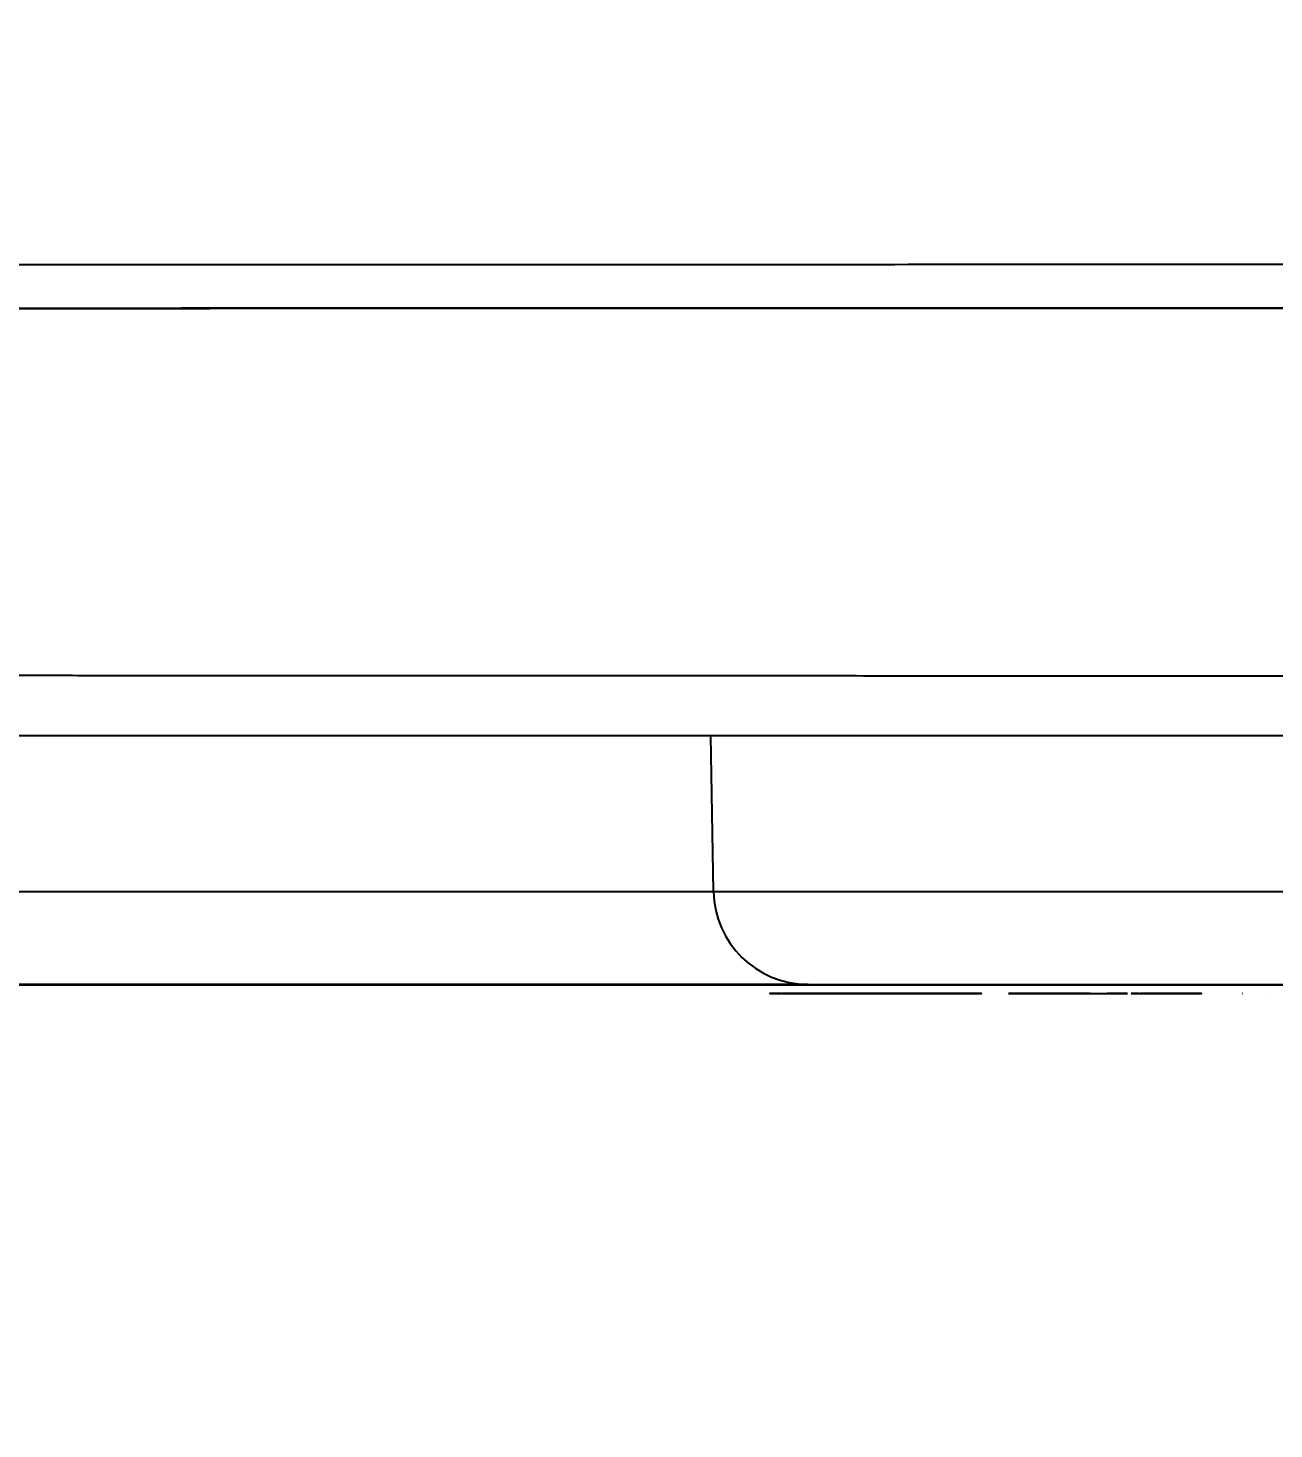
# Model space of a CAD drawing. Extents: x 8663 to 11443, y -20992 to -18942.
# Drawn here: x 9452.06 to 9481.07, y -20556.06 to -20523.44 of the extents above; entities that cross this region are included whole.
import ezdxf

# ---------------------------------------------------------------- set-up
doc = ezdxf.new("R2010")
doc.units = 0
doc.layers.get('0').update_dxf_attribs({"linetype": 'CONTINUOUS'})
doc.layers.add('1', color=7, linetype='CONTINUOUS')
doc.styles.add('____', font='')
doc.styles.get('____').set_extended_font_data('굴림')
doc.dimstyles.new('MSADIM', dxfattribs={"dimtxt": 33, "dimasz": 17, "dimexe": 10, "dimexo": 7.5, "dimgap": 10, "dimtad": 0, "dimtih": 1, "dimtoh": 1, "dimdec": 0, "dimzin": 1, "dimtxsty": '____', "dimcen": 11.25, "dimazin": 3, "dimtfac": 1, "dimtdec": 0, "dimtix": 1, "dimtmove": 0, "dimatfit": 3, "dimtolj": 1, "dimtzin": 1})

# ---------------------------------------------------------------- blocks, each defined once
blk = doc.blocks.new('*D257')
at = {"color": 0}
for p, q in [((9808.175, -20526.701), (9808.175, -20649.19)), ((9336.771, -20553.594), (9336.771, -20649.19)), ((9353.771, -20639.19), (9531.49, -20639.19)), ((9791.175, -20639.19), (9613.456, -20639.19))]:
    blk.add_line(p, q, dxfattribs=at)
for points in [[(9353.771, -20636.357), (9353.771, -20642.024), (9336.771, -20639.19)], [(9791.175, -20636.357), (9791.175, -20642.024), (9808.175, -20639.19)]]:
    blk.add_solid(points, dxfattribs=at)
at = {"color": 0, "insert": (9572.473, -20639.19), "char_height": 28, "attachment_point": 5, "style": '____'}
blk.add_mtext('\\A1;470', dxfattribs=at)

msp = doc.modelspace()

# ---------------------------------------------------------------- linework, layer by layer
at = {"layer": '1', "color": 7, "linetype": 'CONTINUOUS'}
for p, q in [((9468.023, -20543.551), (9467.96, -20539.926)), ((9442.229, -20543.551), (9468.023, -20543.551)), ((9468.023, -20543.551), (9484.178, -20543.551)), ((9424.935, -20545.722), (9578.447, -20545.722)), ((9470.223, -20545.712), (9442.229, -20545.712)), ((9470.223, -20545.712), (9483.426, -20545.712)), ((9480.343, -20545.722), (9480.336, -20545.722)), ((9480.336, -20545.722), (9480.343, -20545.722)), ((9480.343, -20545.922), (9480.336, -20545.922)), ((9480.336, -20545.922), (9480.343, -20545.922))]:
    msp.add_line(p, q, dxfattribs=at)
msp.add_arc((9470.223, -20543.512), 2.2, 181, 270, dxfattribs=at)
for points, degree, knots in [([(9426.57, -20528.975), (9427.235, -20528.973), (9427.942, -20528.971), (9429.446, -20528.968), (9430.244, -20528.966), (9431.937, -20528.963), (9432.833, -20528.962), (9434.734, -20528.959), (9435.738, -20528.958), (9437.864, -20528.956), (9438.986, -20528.955), (9441.359, -20528.953), (9442.61, -20528.952), (9445.252, -20528.951), (9446.643, -20528.95), (9448.845, -20528.949), (9449.599, -20528.949), (9450.758, -20528.949), (9451.346, -20528.948), (9452.044, -20528.948), (9452.397, -20528.948), (9452.574, -20528.948), (9452.663, -20528.948), (9452.708, -20528.948), (9452.73, -20528.948), (9452.741, -20528.948), (9452.746, -20528.948), (9452.749, -20528.948), (9452.751, -20528.948), (9452.751, -20528.948), (9452.752, -20528.948), (9452.752, -20528.948), (9452.752, -20528.948), (9454.136, -20528.948), (9455.548, -20528.947), (9457.71, -20528.947), (9458.438, -20528.947), (9459.908, -20528.946), (9460.65, -20528.946), (9462.898, -20528.946), (9464.424, -20528.946), (9467.533, -20528.945), (9469.115, -20528.945), (9472.337, -20528.945), (9473.975, -20528.944), (9477.31, -20528.944), (9479.006, -20528.944), (9482.453, -20528.944), (9484.205, -20528.944), (9486.874, -20528.944), (9488.219, -20528.944), (9489.806, -20528.944), (9490.604, -20528.944), (9491.004, -20528.944), (9491.204, -20528.944), (9491.304, -20528.944), (9491.354, -20528.944), (9491.379, -20528.944), (9491.392, -20528.944), (9491.398, -20528.944), (9491.401, -20528.944), (9491.403, -20528.944), (9491.404, -20528.944), (9491.404, -20528.944), (9491.404, -20528.944), (9493.509, -20528.944), (9495.648, -20528.944), (9498.906, -20528.943), (9500, -20528.943), (9502.204, -20528.943), (9503.314, -20528.943), (9506.667, -20528.943), (9508.932, -20528.943), (9513.516, -20528.943), (9515.835, -20528.943), (9520.519, -20528.943), (9522.884, -20528.943), (9527.655, -20528.943), (9530.061, -20528.943), (9533.695, -20528.943), (9534.911, -20528.943), (9537.35, -20528.943), (9539.797, -20528.943), (9542.257, -20528.943), (9544.724, -20528.943), (9545.96, -20528.943), (9548.439, -20528.943), (9549.68, -20528.943), (9552.168, -20528.943), (9553.414, -20528.943), (9557.156, -20528.943), (9559.659, -20528.943), (9567.176, -20528.943), (9572.204, -20528.943), (9582.232, -20528.943), (9587.232, -20528.943), (9593.436, -20528.943), (9594.674, -20528.943), (9597.145, -20528.943), (9598.377, -20528.943), (9602.066, -20528.943), (9604.512, -20528.943), (9606.94, -20528.943)], 3, [0, 0, 0, 0, 0.03125, 0.03125, 0.0625, 0.0625, 0.09375, 0.09375, 0.125, 0.125, 0.15625, 0.15625, 0.1875, 0.1875, 0.21875, 0.21875, 0.234375, 0.234375, 0.242187, 0.246094, 0.248047, 0.249023, 0.249512, 0.249756, 0.249878, 0.249939, 0.249969, 0.249985, 0.249992, 0.249996, 0.249998, 0.249998, 0.25, 0.25, 0.28125, 0.28125, 0.296875, 0.296875, 0.3125, 0.3125, 0.34375, 0.34375, 0.375, 0.375, 0.40625, 0.40625, 0.4375, 0.4375, 0.46875, 0.46875, 0.484375, 0.492187, 0.496094, 0.498047, 0.499023, 0.499512, 0.499756, 0.499878, 0.499939, 0.499969, 0.499985, 0.499992, 0.499996, 0.499996, 0.5, 0.5, 0.53125, 0.53125, 0.546875, 0.546875, 0.5625, 0.5625, 0.59375, 0.59375, 0.625, 0.625, 0.65625, 0.65625, 0.6875, 0.6875, 0.703125, 0.703125, 0.71875, 0.734375, 0.734375, 0.75, 0.75, 0.765625, 0.765625, 0.78125, 0.78125, 0.8125, 0.8125, 0.875, 0.875, 0.9375, 0.9375, 0.953125, 0.953125, 0.96875, 0.96875, 1, 1, 1, 1]), ([(9606.94, -20529.964), (9606.877, -20529.964), (9606.751, -20529.964), (9606.563, -20529.964), (9606.374, -20529.964), (9606.185, -20529.964), (9605.996, -20529.964), (9605.808, -20529.964), (9605.619, -20529.964), (9605.43, -20529.964), (9605.241, -20529.964), (9605.053, -20529.964), (9604.864, -20529.964), (9604.675, -20529.964), (9604.486, -20529.964), (9604.297, -20529.964), (9604.108, -20529.964), (9603.919, -20529.964), (9603.73, -20529.964), (9603.541, -20529.964), (9603.353, -20529.964), (9603.164, -20529.964), (9602.975, -20529.964), (9602.786, -20529.964), (9602.597, -20529.964), (9602.408, -20529.964), (9602.219, -20529.964), (9602.029, -20529.964), (9601.84, -20529.964), (9601.651, -20529.964), (9601.462, -20529.964), (9601.273, -20529.964), (9601.084, -20529.964), (9600.895, -20529.964), (9600.706, -20529.964), (9600.517, -20529.964), (9600.327, -20529.964), (9600.138, -20529.964), (9599.949, -20529.964), (9599.76, -20529.964), (9599.57, -20529.964), (9599.381, -20529.964), (9599.192, -20529.964), (9599.003, -20529.964), (9598.813, -20529.964), (9598.624, -20529.964), (9598.435, -20529.964), (9598.245, -20529.964), (9598.056, -20529.964), (9597.867, -20529.964), (9597.677, -20529.964), (9597.488, -20529.964), (9597.298, -20529.964), (9597.109, -20529.964), (9596.919, -20529.964), (9596.73, -20529.964), (9596.54, -20529.964), (9596.351, -20529.964), (9596.161, -20529.964), (9595.972, -20529.964), (9595.782, -20529.964), (9595.593, -20529.964), (9595.403, -20529.964), (9595.214, -20529.964), (9595.024, -20529.964), (9594.834, -20529.964), (9594.645, -20529.964), (9594.455, -20529.964), (9594.266, -20529.964), (9594.076, -20529.964), (9593.886, -20529.964), (9593.696, -20529.964), (9593.507, -20529.964), (9593.317, -20529.964), (9593.127, -20529.964), (9592.937, -20529.964), (9592.748, -20529.964), (9592.558, -20529.964), (9592.368, -20529.964), (9592.178, -20529.964), (9591.988, -20529.964), (9591.799, -20529.964), (9591.609, -20529.964), (9591.419, -20529.964), (9591.229, -20529.964), (9591.039, -20529.964), (9589.856, -20529.964), (9587.681, -20529.964), (9584.523, -20529.964), (9581.373, -20529.964), (9578.232, -20529.964), (9574.838, -20529.964), (9571.199, -20529.964), (9567.327, -20529.964), (9563.488, -20529.964), (9559.659, -20529.964), (9555.847, -20529.964), (9552.056, -20529.964), (9548.315, -20529.964), (9543.383, -20529.964), (9537.335, -20529.964), (9531.033, -20529.964), (9525.65, -20529.964), (9521.13, -20529.964), (9516.687, -20529.964), (9512.327, -20529.965), (9508.057, -20529.965), (9504.686, -20529.965), (9502.149, -20529.965), (9500.395, -20529.965), (9498.666, -20529.965), (9496.96, -20529.965), (9495.279, -20529.965), (9493.622, -20529.965), (9491.572, -20529.965), (9489.153, -20529.965), (9486.393, -20529.965), (9483.702, -20529.966), (9480.185, -20529.966), (9475.942, -20529.966), (9471.376, -20529.967), (9467.317, -20529.967), (9463.969, -20529.967), (9461.015, -20529.968), (9458.422, -20529.969), (9455.937, -20529.969), (9453.414, -20529.97), (9450.87, -20529.971), (9448.318, -20529.972), (9446.274, -20529.972), (9444.684, -20529.973), (9443.503, -20529.974), (9442.152, -20529.975), (9440.648, -20529.976), (9438.997, -20529.977), (9437.401, -20529.979), (9435.848, -20529.981), (9434.344, -20529.983), (9433.13, -20529.984), (9432.184, -20529.986), (9431.485, -20529.987), (9430.793, -20529.989), (9430.28, -20529.99), (9429.939, -20529.991), (9429.766, -20529.991), (9429.593, -20529.992), (9429.42, -20529.992), (9429.246, -20529.992), (9429.073, -20529.993), (9428.9, -20529.993), (9428.727, -20529.994), (9428.554, -20529.994), (9428.381, -20529.995), (9428.208, -20529.995), (9428.035, -20529.996), (9427.862, -20529.996), (9427.689, -20529.997), (9427.574, -20529.997), (9427.517, -20529.997)], 3, [0, 0, 0, 0, 0.000736, 0.001471, 0.002207, 0.002943, 0.003678, 0.004414, 0.00515, 0.005886, 0.006622, 0.007358, 0.008094, 0.008831, 0.009567, 0.010303, 0.01104, 0.011776, 0.012513, 0.01325, 0.013987, 0.014724, 0.01546, 0.016198, 0.016935, 0.017672, 0.018409, 0.019147, 0.019884, 0.020622, 0.021359, 0.022097, 0.022835, 0.023573, 0.024311, 0.025049, 0.025788, 0.026526, 0.027265, 0.028003, 0.028742, 0.029481, 0.03022, 0.030959, 0.031698, 0.032437, 0.033177, 0.033916, 0.034656, 0.035395, 0.036135, 0.036875, 0.037615, 0.038356, 0.039096, 0.039837, 0.040577, 0.041318, 0.042059, 0.0428, 0.043541, 0.044282, 0.045024, 0.045765, 0.046507, 0.047249, 0.047991, 0.048733, 0.049475, 0.050217, 0.05096, 0.051703, 0.052446, 0.053189, 0.053932, 0.054675, 0.055419, 0.056162, 0.056906, 0.05765, 0.058394, 0.059138, 0.059883, 0.060627, 0.061372, 0.062117, 0.062862, 0.075299, 0.087739, 0.100186, 0.112646, 0.125124, 0.14076, 0.156365, 0.171947, 0.187515, 0.203354, 0.21913, 0.234851, 0.250525, 0.281964, 0.313153, 0.334117, 0.354922, 0.375572, 0.396687, 0.417595, 0.438298, 0.447362, 0.456399, 0.465409, 0.474391, 0.483344, 0.492269, 0.501163, 0.516831, 0.532423, 0.547932, 0.563351, 0.594506, 0.62525, 0.65018, 0.674777, 0.69383, 0.712629, 0.731148, 0.749363, 0.770626, 0.791517, 0.811993, 0.822545, 0.833, 0.843354, 0.859112, 0.874675, 0.8904, 0.90598, 0.921645, 0.937289, 0.945055, 0.952864, 0.960719, 0.968623, 0.970648, 0.972683, 0.974727, 0.97678, 0.978842, 0.980914, 0.982995, 0.985085, 0.987185, 0.989295, 0.991415, 0.993546, 0.995686, 0.997838, 1, 1, 1, 1]), ([(9428.833, -20529.996), (9430.503, -20529.991), (9432.296, -20529.988), (9436.122, -20529.981), (9438.156, -20529.979), (9442.473, -20529.975), (9444.757, -20529.974), (9448.382, -20529.972), (9449.621, -20529.971), (9452.158, -20529.971), (9453.457, -20529.97), (9457.444, -20529.969), (9460.225, -20529.968), (9466.038, -20529.967), (9469.072, -20529.967), (9475.418, -20529.966), (9478.731, -20529.966), (9485.672, -20529.966), (9489.298, -20529.965), (9496.909, -20529.965), (9500.849, -20529.965), (9509.011, -20529.965), (9513.231, -20529.965), (9519.778, -20529.964), (9521.996, -20529.964), (9526.506, -20529.964), (9528.803, -20529.964), (9535.754, -20529.964), (9540.475, -20529.964), (9550.095, -20529.964), (9554.993, -20529.964), (9564.974, -20529.964), (9570.055, -20529.964), (9576.53, -20529.964), (9577.83, -20529.964), (9580.445, -20529.964), (9581.76, -20529.964), (9585.708, -20529.964), (9588.346, -20529.964), (9596.281, -20529.964), (9601.596, -20529.964), (9606.94, -20529.964)], 3, [0, 0, 0, 0, 0.0625, 0.0625, 0.125, 0.125, 0.1875, 0.1875, 0.21875, 0.21875, 0.25, 0.25, 0.3125, 0.3125, 0.375, 0.375, 0.4375, 0.4375, 0.5, 0.5, 0.5625, 0.5625, 0.625, 0.625, 0.65625, 0.65625, 0.6875, 0.6875, 0.75, 0.75, 0.8125, 0.8125, 0.875, 0.875, 0.890625, 0.890625, 0.90625, 0.90625, 0.9375, 0.9375, 1, 1, 1, 1]), ([(9431.28, -20538.504), (9431.951, -20538.505), (9432.659, -20538.505), (9434.154, -20538.506), (9434.941, -20538.506), (9436.6, -20538.507), (9437.473, -20538.508), (9439.308, -20538.509), (9440.272, -20538.509), (9442.297, -20538.51), (9443.358, -20538.51), (9445.585, -20538.511), (9446.751, -20538.512), (9448.585, -20538.513), (9449.211, -20538.513), (9450.491, -20538.514), (9451.146, -20538.514), (9452.486, -20538.514), (9453.171, -20538.515), (9454.222, -20538.515), (9454.754, -20538.515), (9455.384, -20538.516), (9455.702, -20538.516), (9455.862, -20538.516), (9455.942, -20538.516), (9455.982, -20538.516), (9456.002, -20538.516), (9456.012, -20538.516), (9456.017, -20538.516), (9456.02, -20538.516), (9456.021, -20538.516), (9456.021, -20538.516), (9456.022, -20538.516), (9456.022, -20538.516), (9456.022, -20538.516), (9456.495, -20538.516), (9456.993, -20538.516), (9458.042, -20538.517), (9458.594, -20538.517), (9459.752, -20538.518), (9460.358, -20538.518), (9461.631, -20538.519), (9462.296, -20538.519), (9463.689, -20538.519), (9464.417, -20538.52), (9465.556, -20538.52), (9465.944, -20538.52), (9466.737, -20538.521), (9467.142, -20538.521), (9467.969, -20538.521), (9468.391, -20538.521), (9469.253, -20538.522), (9469.693, -20538.522), (9470.59, -20538.522), (9471.048, -20538.522), (9471.749, -20538.523), (9472.104, -20538.523), (9472.523, -20538.523), (9472.734, -20538.523), (9472.84, -20538.523), (9472.893, -20538.523), (9472.92, -20538.523), (9472.933, -20538.523), (9472.94, -20538.523), (9472.943, -20538.523), (9472.945, -20538.523), (9472.946, -20538.523), (9472.946, -20538.523), (9472.946, -20538.523), (9472.946, -20538.523), (9474.068, -20538.524), (9475.164, -20538.524), (9477.301, -20538.525), (9478.342, -20538.525), (9480.358, -20538.526), (9481.334, -20538.526), (9483.216, -20538.527), (9484.122, -20538.527), (9485.857, -20538.528), (9486.686, -20538.528), (9488.262, -20538.529), (9489.009, -20538.529), (9490.416, -20538.53), (9491.075, -20538.53), (9491.996, -20538.53), (9492.291, -20538.531), (9492.716, -20538.531), (9492.925, -20538.531), (9493.16, -20538.531), (9493.275, -20538.531), (9493.333, -20538.531), (9493.361, -20538.531), (9493.376, -20538.531), (9493.383, -20538.531), (9493.386, -20538.531), (9493.388, -20538.531), (9493.389, -20538.531), (9493.389, -20538.531), (9493.39, -20538.531), (9493.39, -20538.531), (9493.39, -20538.531), (9494.502, -20538.531), (9495.616, -20538.532), (9497.848, -20538.533), (9498.965, -20538.533), (9501.202, -20538.534), (9502.321, -20538.534), (9504.559, -20538.535), (9505.678, -20538.535), (9509.032, -20538.536), (9511.266, -20538.536), (9515.708, -20538.538), (9517.918, -20538.538), (9522.3, -20538.539), (9524.472, -20538.54), (9528.766, -20538.541), (9530.888, -20538.542), (9535.069, -20538.543), (9537.128, -20538.544), (9540.163, -20538.544), (9541.165, -20538.545), (9542.654, -20538.545), (9543.395, -20538.545), (9544.253, -20538.545), (9544.68, -20538.545), (9544.893, -20538.545), (9545, -20538.545), (9545.053, -20538.545), (9545.079, -20538.545), (9545.093, -20538.545), (9545.099, -20538.545), (9545.103, -20538.545), (9545.104, -20538.545), (9545.105, -20538.545), (9545.106, -20538.545), (9545.106, -20538.545), (9545.106, -20538.545), (9546.424, -20538.546), (9547.743, -20538.546), (9549.724, -20538.546), (9550.384, -20538.546), (9551.705, -20538.547), (9552.365, -20538.547), (9555.667, -20538.547), (9558.31, -20538.548), (9562.267, -20538.548), (9563.585, -20538.548), (9566.216, -20538.549), (9567.531, -20538.549), (9570.155, -20538.549), (9571.464, -20538.549), (9574.078, -20538.55), (9575.381, -20538.55), (9577.981, -20538.55), (9579.278, -20538.55), (9581.863, -20538.551), (9583.152, -20538.551), (9585.719, -20538.551), (9586.998, -20538.551), (9589.547, -20538.551), (9590.816, -20538.551), (9593.342, -20538.552), (9594.6, -20538.552), (9596.477, -20538.552), (9597.102, -20538.552), (9598.347, -20538.552), (9598.968, -20538.552), (9600.826, -20538.552), (9602.058, -20538.552), (9603.589, -20538.552), (9603.895, -20538.552), (9604.506, -20538.552), (9604.811, -20538.552), (9605.421, -20538.552), (9605.725, -20538.552), (9606.333, -20538.552), (9606.636, -20538.552), (9606.94, -20538.552)], 3, [0, 0, 0, 0, 0.03125, 0.03125, 0.0625, 0.0625, 0.09375, 0.09375, 0.125, 0.125, 0.15625, 0.15625, 0.1875, 0.1875, 0.203125, 0.203125, 0.21875, 0.21875, 0.234375, 0.234375, 0.242187, 0.246094, 0.248047, 0.249023, 0.249512, 0.249756, 0.249878, 0.249939, 0.249969, 0.249985, 0.249992, 0.249996, 0.249998, 0.249998, 0.25, 0.25, 0.265625, 0.265625, 0.28125, 0.28125, 0.296875, 0.296875, 0.3125, 0.3125, 0.328125, 0.328125, 0.335937, 0.335937, 0.34375, 0.34375, 0.351562, 0.351562, 0.359375, 0.359375, 0.367187, 0.367187, 0.371094, 0.373047, 0.374023, 0.374512, 0.374756, 0.374878, 0.374939, 0.374969, 0.374985, 0.374992, 0.374996, 0.374998, 0.374998, 0.375, 0.375, 0.390625, 0.390625, 0.40625, 0.40625, 0.421875, 0.421875, 0.4375, 0.4375, 0.453125, 0.453125, 0.46875, 0.46875, 0.484375, 0.484375, 0.492187, 0.492187, 0.496094, 0.498047, 0.499023, 0.499512, 0.499756, 0.499878, 0.499939, 0.499969, 0.499985, 0.499992, 0.499996, 0.499998, 0.499998, 0.5, 0.5, 0.515625, 0.515625, 0.53125, 0.53125, 0.546875, 0.546875, 0.5625, 0.5625, 0.59375, 0.59375, 0.625, 0.625, 0.65625, 0.65625, 0.6875, 0.6875, 0.71875, 0.71875, 0.734375, 0.734375, 0.742187, 0.746094, 0.748047, 0.749023, 0.749512, 0.749756, 0.749878, 0.749939, 0.749969, 0.749985, 0.749992, 0.749996, 0.749998, 0.749998, 0.75, 0.75, 0.765625, 0.765625, 0.773437, 0.773437, 0.78125, 0.78125, 0.8125, 0.8125, 0.828125, 0.828125, 0.84375, 0.84375, 0.859375, 0.859375, 0.875, 0.875, 0.890625, 0.890625, 0.90625, 0.90625, 0.921875, 0.921875, 0.9375, 0.9375, 0.953125, 0.953125, 0.960937, 0.960937, 0.96875, 0.96875, 0.984375, 0.984375, 0.988281, 0.988281, 0.992187, 0.992187, 0.996094, 0.996094, 1, 1, 1, 1]), ([(9606.942, -20539.926), (9604.275, -20539.926), (9601.612, -20539.926), (9597.625, -20539.926), (9596.297, -20539.926), (9593.642, -20539.926), (9592.315, -20539.926), (9585.713, -20539.926), (9580.521, -20539.926), (9570.302, -20539.926), (9565.274, -20539.926), (9555.376, -20539.926), (9550.506, -20539.926), (9543.316, -20539.926), (9540.938, -20539.926), (9536.225, -20539.926), (9533.909, -20539.926), (9527.073, -20539.926), (9522.669, -20539.926), (9514.147, -20539.926), (9510.03, -20539.926), (9502.079, -20539.926), (9498.245, -20539.926), (9493.619, -20539.926), (9492.702, -20539.926), (9490.893, -20539.926), (9490, -20539.926), (9487.354, -20539.926), (9485.632, -20539.926), (9480.59, -20539.926), (9477.39, -20539.926), (9471.274, -20539.926), (9468.358, -20539.926), (9462.784, -20539.926), (9460.127, -20539.926), (9455.063, -20539.926), (9452.655, -20539.926), (9449.225, -20539.926), (9448.112, -20539.926), (9445.945, -20539.926), (9444.89, -20539.926), (9439.779, -20539.926), (9436.199, -20539.926), (9433.112, -20539.926)], 3, [0, 0, 0, 0, 0.03125, 0.03125, 0.046875, 0.046875, 0.0625, 0.0625, 0.125, 0.125, 0.1875, 0.1875, 0.25, 0.25, 0.28125, 0.28125, 0.3125, 0.3125, 0.375, 0.375, 0.4375, 0.4375, 0.5, 0.5, 0.515625, 0.515625, 0.53125, 0.53125, 0.5625, 0.5625, 0.625, 0.625, 0.6875, 0.6875, 0.75, 0.75, 0.8125, 0.8125, 0.84375, 0.84375, 0.875, 0.875, 1, 1, 1, 1]), ([(9458.676, -20545.722), (9457.525, -20545.722), (9456.405, -20545.722), (9454.233, -20545.722), (9453.182, -20545.722), (9452.143, -20545.722), (9452.119, -20545.722), (9452.094, -20545.722)], 3, [0, 0, 0, 0, 0.494117, 0.494117, 0.988234, 0.988234, 1, 1, 1, 1]), ([(9469.526, -20545.722), (9469.526, -20545.722), (9469.331, -20545.722), (9469.331, -20545.722)], 2, [0, 0, 0, 0.000062, 1, 1, 1]), ([(9469.695, -20545.722), (9469.757, -20545.722), (9469.874, -20545.722), (9469.988, -20545.722), (9470.15, -20545.722)], 2, [0, 0, 0, 0.5, 0.5, 1, 1, 1]), ([(9471.143, -20545.722), (9470.992, -20545.722), (9470.845, -20545.722), (9470.401, -20545.722), (9470.058, -20545.722)], 2, [0, 0, 0, 0.242424, 0.242424, 1, 1, 1]), ([(9470.201, -20545.722), (9470.512, -20545.722), (9470.916, -20545.722), (9471.025, -20545.722), (9471.136, -20545.722)], 2, [0, 0, 0, 0.793493, 0.793493, 1, 1, 1]), ([(9471.047, -20545.722), (9471.047, -20545.722), (9471.093, -20545.722), (9471.093, -20545.722)], 2, [0, 0, 0, 0.999998, 1, 1, 1]), ([(9471.45, -20545.722), (9471.267, -20545.722), (9471.047, -20545.722), (9471.047, -20545.722)], 2, [0, 0, 0, 0.49949, 1, 1, 1]), ([(9471.906, -20545.722), (9472.384, -20545.722), (9472.823, -20545.722), (9473.246, -20545.722), (9473.9, -20545.722), (9474.079, -20545.722), (9474.265, -20545.722), (9474.265, -20545.722)], 2, [0, 0, 0, 0.250098, 0.250098, 0.500196, 0.750294, 0.750294, 1, 1, 1]), ([(9473.788, -20545.722), (9473.659, -20545.722), (9473.197, -20545.722), (9472.835, -20545.722), (9472.464, -20545.722), (9472.051, -20545.722)], 2, [0, 0, 0, 0.252791, 0.626395, 0.626395, 1, 1, 1]), ([(9478.384, -20545.722), (9478.384, -20545.722), (9478.581, -20545.722), (9478.759, -20545.722)], 2, [0, 0, 0, 0.000001, 1, 1, 1]), ([(9478.922, -20545.722), (9479.14, -20545.722), (9479.26, -20545.722), (9479.385, -20545.722), (9479.385, -20545.722)], 2, [0, 0, 0, 0.500407, 0.500407, 1, 1, 1]), ([(9469.331, -20545.922), (9469.332, -20545.922), (9469.532, -20545.922), (9469.538, -20545.922)], 2, [0, 0, 0, 0.969295, 1, 1, 1]), ([(9470.156, -20545.922), (9470.462, -20545.922), (9470.845, -20545.922), (9470.992, -20545.922), (9471.143, -20545.922)], 2, [0, 0, 0, 0.728602, 0.728602, 1, 1, 1]), ([(9471.136, -20545.922), (9471.025, -20545.922), (9470.916, -20545.922), (9470.513, -20545.922), (9470.183, -20545.922), (9470.165, -20545.922)], 2, [0, 0, 0, 0.197157, 0.197157, 0.955451, 1, 1, 1]), ([(9471.047, -20545.922), (9471.047, -20545.922), (9471.158, -20545.922), (9471.265, -20545.922), (9471.45, -20545.922)], 2, [0, 0, 0, 0.5002, 0.5002, 1, 1, 1]), ([(9474.265, -20545.922), (9474.265, -20545.922), (9474.079, -20545.922), (9473.9, -20545.922), (9473.247, -20545.922), (9472.823, -20545.922), (9472.385, -20545.922), (9471.906, -20545.922)], 2, [0, 0, 0, 0.250162, 0.250162, 0.500108, 0.750054, 0.750054, 1, 1, 1]), ([(9472.051, -20545.922), (9472.463, -20545.922), (9472.835, -20545.922), (9473.196, -20545.922), (9473.747, -20545.922), (9473.898, -20545.922)], 2, [0, 0, 0, 0.33334, 0.33334, 0.66668, 1, 1, 1]), ([(9478.759, -20545.922), (9478.583, -20545.922), (9478.384, -20545.922), (9478.175, -20545.922), (9477.953, -20545.922)], 2, [0, 0, 0, 0.5, 0.5, 1, 1, 1]), ([(9479.385, -20545.922), (9479.385, -20545.922), (9479.26, -20545.922), (9479.14, -20545.922), (9478.922, -20545.922)], 2, [0, 0, 0, 0.500356, 0.500356, 1, 1, 1])]:
    msp.add_open_spline(points, degree=degree, knots=knots, dxfattribs=at)
for points, degree in [([(9452.456, -20545.722), (9455.346, -20545.722), (9458.676, -20545.722)], 2), ([(9462.293, -20545.722), (9461.058, -20545.722), (9459.851, -20545.722), (9458.676, -20545.722)], 3), ([(9458.676, -20545.722), (9460.415, -20545.722), (9462.293, -20545.722)], 2), ([(9464.34, -20545.722), (9463.65, -20545.722), (9462.967, -20545.722), (9462.293, -20545.722)], 3), ([(9462.293, -20545.722), (9463.295, -20545.722), (9464.34, -20545.722)], 2), ([(9466.136, -20545.722), (9465.532, -20545.722), (9464.933, -20545.722), (9464.34, -20545.722)], 3), ([(9464.34, -20545.722), (9465.223, -20545.722), (9466.136, -20545.722)], 2), ([(9466.136, -20545.722), (9467.673, -20545.722), (9469.286, -20545.722)], 2), ([(9469.286, -20545.722), (9468.221, -20545.722), (9467.171, -20545.722), (9466.136, -20545.722)], 3), ([(9469.331, -20545.722), (9469.332, -20545.722), (9469.478, -20545.722), (9469.73, -20545.722)], 3), ([(9469.606, -20545.722), (9469.563, -20545.722), (9469.541, -20545.722), (9469.541, -20545.722)], 3), ([(9469.541, -20545.722), (9469.541, -20545.722), (9469.606, -20545.722)], 2), ([(9469.695, -20545.722), (9469.65, -20545.722), (9469.624, -20545.722), (9469.624, -20545.722)], 3), ([(9469.624, -20545.722), (9469.624, -20545.722), (9469.639, -20545.722), (9469.666, -20545.722)], 3), ([(9469.624, -20545.722), (9469.625, -20545.722), (9469.695, -20545.722)], 2), ([(9469.664, -20545.722), (9469.624, -20545.722), (9469.624, -20545.722)], 2), ([(9470.15, -20545.722), (9469.937, -20545.722), (9469.779, -20545.722), (9469.695, -20545.722)], 3), ([(9470.218, -20545.722), (9470.117, -20545.722), (9470.033, -20545.722)], 2), ([(9470.15, -20545.722), (9470.167, -20545.722)], 1), ([(9470.167, -20545.722), (9470.162, -20545.722), (9470.153, -20545.722), (9470.15, -20545.722)], 3), ([(9470.354, -20545.722), (9470.289, -20545.722), (9470.227, -20545.722), (9470.167, -20545.722)], 3), ([(9470.167, -20545.722), (9470.248, -20545.722), (9470.354, -20545.722)], 2), ([(9470.186, -20545.722), (9470.449, -20545.722), (9470.76, -20545.722), (9471.102, -20545.722)], 3), ([(9471.136, -20545.722), (9470.779, -20545.722), (9470.459, -20545.722), (9470.201, -20545.722)], 3), ([(9470.218, -20545.722), (9470.247, -20545.722), (9470.277, -20545.722), (9470.307, -20545.722)], 3), ([(9470.307, -20545.722), (9470.251, -20545.722), (9470.218, -20545.722)], 2), ([(9470.257, -20545.722), (9470.449, -20545.722), (9470.581, -20545.722)], 2), ([(9470.88, -20545.722), (9470.307, -20545.722)], 1), ([(9470.307, -20545.722), (9470.617, -20545.722)], 1), ([(9470.354, -20545.722), (9470.593, -20545.722), (9470.88, -20545.722)], 2), ([(9470.88, -20545.722), (9470.69, -20545.722), (9470.511, -20545.722), (9470.354, -20545.722)], 3), ([(9471.682, -20545.722), (9471.396, -20545.722), (9471.124, -20545.722), (9470.88, -20545.722)], 3), ([(9470.88, -20545.722), (9471.262, -20545.722), (9471.682, -20545.722)], 2), ([(9471.047, -20545.722), (9471.047, -20545.722), (9471.207, -20545.722), (9471.45, -20545.722)], 3), ([(9471.226, -20545.722), (9471.11, -20545.722), (9471.047, -20545.722), (9471.047, -20545.722)], 3), ([(9471.807, -20545.722), (9471.581, -20545.722), (9471.364, -20545.722)], 2), ([(9471.364, -20545.722), (9471.508, -20545.722), (9471.656, -20545.722), (9471.807, -20545.722)], 3), ([(9471.576, -20545.722), (9471.508, -20545.722), (9471.45, -20545.722)], 2), ([(9471.45, -20545.722), (9471.488, -20545.722), (9471.53, -20545.722), (9471.576, -20545.722)], 3), ([(9471.791, -20545.722), (9471.696, -20545.722), (9471.602, -20545.722), (9471.509, -20545.722)], 3), ([(9471.51, -20545.722), (9471.648, -20545.722), (9471.791, -20545.722)], 2), ([(9472.596, -20545.722), (9471.513, -20545.722)], 1), ([(9471.513, -20545.722), (9472.443, -20545.722)], 1), ([(9471.712, -20545.722), (9471.663, -20545.722), (9471.576, -20545.722)], 2), ([(9471.576, -20545.722), (9471.619, -20545.722), (9471.665, -20545.722), (9471.712, -20545.722)], 3), ([(9471.687, -20545.722), (9471.784, -20545.722)], 1), ([(9471.784, -20545.722), (9471.754, -20545.722), (9471.722, -20545.722), (9471.687, -20545.722)], 3), ([(9471.712, -20545.722), (9471.743, -20545.722), (9471.77, -20545.722), (9471.796, -20545.722)], 3), ([(9471.796, -20545.722), (9471.712, -20545.722)], 1), ([(9471.827, -20545.722), (9471.807, -20545.722), (9471.793, -20545.722), (9471.784, -20545.722)], 3), ([(9471.784, -20545.722), (9471.827, -20545.722)], 1), ([(9471.796, -20545.722), (9471.906, -20545.722)], 1), ([(9471.906, -20545.722), (9471.796, -20545.722)], 1), ([(9471.807, -20545.722), (9472.099, -20545.722), (9472.383, -20545.722), (9472.65, -20545.722)], 3), ([(9472.221, -20545.722), (9472.085, -20545.722), (9471.947, -20545.722), (9471.807, -20545.722)], 3), ([(9471.807, -20545.722), (9472.016, -20545.722), (9472.221, -20545.722)], 2), ([(9472.25, -20545.722), (9472.032, -20545.722), (9471.807, -20545.722)], 2), ([(9471.906, -20545.722), (9471.955, -20545.722), (9472.003, -20545.722), (9472.051, -20545.722)], 3), ([(9474.265, -20545.722), (9474.266, -20545.722), (9473.206, -20545.722), (9471.906, -20545.722)], 3), ([(9472.051, -20545.722), (9471.995, -20545.722), (9471.906, -20545.722)], 2), ([(9472.051, -20545.722), (9472.889, -20545.722), (9473.597, -20545.722), (9473.898, -20545.722)], 3), ([(9473.385, -20545.722), (9473.269, -20545.722), (9473.143, -20545.722), (9473.01, -20545.722)], 3), ([(9473.01, -20545.722), (9473.209, -20545.722), (9473.385, -20545.722)], 2), ([(9473.014, -20545.722), (9473.15, -20545.722), (9473.278, -20545.722), (9473.399, -20545.722)], 3), ([(9473.399, -20545.722), (9473.217, -20545.722), (9473.014, -20545.722)], 2), ([(9474.894, -20545.722), (9475.93, -20545.722)], 1), ([(9475.93, -20545.722), (9474.894, -20545.722)], 1), ([(9477.184, -20545.722), (9475.93, -20545.722)], 1), ([(9475.93, -20545.722), (9476.742, -20545.722)], 1), ([(9477.548, -20545.722), (9477.184, -20545.722)], 1), ([(9477.184, -20545.722), (9477.548, -20545.722)], 1), ([(9477.75, -20545.722), (9477.366, -20545.722)], 1), ([(9477.366, -20545.722), (9477.75, -20545.722)], 1), ([(9477.548, -20545.722), (9477.663, -20545.722)], 1), ([(9477.663, -20545.722), (9477.548, -20545.722)], 1), ([(9478.759, -20545.722), (9478.649, -20545.722), (9478.529, -20545.722), (9478.401, -20545.722)], 3), ([(9478.658, -20545.722), (9478.875, -20545.722)], 1), ([(9478.875, -20545.722), (9478.658, -20545.722)], 1), ([(9478.922, -20545.722), (9478.872, -20545.722), (9478.816, -20545.722), (9478.759, -20545.722)], 3), ([(9478.759, -20545.722), (9478.856, -20545.722), (9478.922, -20545.722)], 2), ([(9479.385, -20545.722), (9479.385, -20545.722), (9479.206, -20545.722), (9478.922, -20545.722)], 3), ([(9480.969, -20545.722), (9480.968, -20545.722)], 1), ([(9480.968, -20545.722), (9480.969, -20545.722)], 1), ([(9469.538, -20545.922), (9469.405, -20545.922), (9469.331, -20545.922), (9469.331, -20545.922)], 3), ([(9469.541, -20545.922), (9469.541, -20545.922), (9469.564, -20545.922), (9469.606, -20545.922)], 3), ([(9469.606, -20545.922), (9469.541, -20545.922), (9469.541, -20545.922)], 2), ([(9469.624, -20545.922), (9469.625, -20545.922), (9469.65, -20545.922), (9469.695, -20545.922)], 3), ([(9469.666, -20545.922), (9469.639, -20545.922), (9469.624, -20545.922), (9469.624, -20545.922)], 3), ([(9469.624, -20545.922), (9469.624, -20545.922), (9469.664, -20545.922)], 2), ([(9469.695, -20545.922), (9469.624, -20545.922), (9469.624, -20545.922)], 2), ([(9470.15, -20545.922), (9469.99, -20545.922), (9469.758, -20545.922), (9469.695, -20545.922)], 2), ([(9469.695, -20545.922), (9469.779, -20545.922), (9469.937, -20545.922), (9470.15, -20545.922)], 3), ([(9470.053, -20545.922), (9470.129, -20545.922), (9470.218, -20545.922)], 2), ([(9470.218, -20545.922), (9470.16, -20545.922), (9470.105, -20545.922), (9470.054, -20545.922)], 3), ([(9470.167, -20545.922), (9470.15, -20545.922)], 1), ([(9470.15, -20545.922), (9470.153, -20545.922), (9470.162, -20545.922), (9470.167, -20545.922)], 3), ([(9470.167, -20545.922), (9470.227, -20545.922), (9470.289, -20545.922), (9470.354, -20545.922)], 3), ([(9470.354, -20545.922), (9470.248, -20545.922), (9470.167, -20545.922)], 2), ([(9471.139, -20545.922), (9470.783, -20545.922), (9470.458, -20545.922), (9470.186, -20545.922)], 3), ([(9470.201, -20545.922), (9470.459, -20545.922), (9470.779, -20545.922), (9471.136, -20545.922)], 3), ([(9470.307, -20545.922), (9470.277, -20545.922), (9470.247, -20545.922), (9470.218, -20545.922)], 3), ([(9470.218, -20545.922), (9470.251, -20545.922), (9470.307, -20545.922)], 2), ([(9470.307, -20545.922), (9470.617, -20545.922)], 1), ([(9470.88, -20545.922), (9470.307, -20545.922)], 1), ([(9470.88, -20545.922), (9470.593, -20545.922), (9470.354, -20545.922)], 2), ([(9470.354, -20545.922), (9470.511, -20545.922), (9470.69, -20545.922), (9470.88, -20545.922)], 3), ([(9471.682, -20545.922), (9471.262, -20545.922), (9470.88, -20545.922)], 2), ([(9470.88, -20545.922), (9471.124, -20545.922), (9471.396, -20545.922), (9471.682, -20545.922)], 3), ([(9471.45, -20545.922), (9471.207, -20545.922), (9471.047, -20545.922), (9471.047, -20545.922)], 3), ([(9471.093, -20545.922), (9471.047, -20545.922), (9471.047, -20545.922)], 2), ([(9471.047, -20545.922), (9471.047, -20545.922), (9471.11, -20545.922), (9471.226, -20545.922)], 3), ([(9471.364, -20545.922), (9471.581, -20545.922), (9471.807, -20545.922)], 2), ([(9471.807, -20545.922), (9471.658, -20545.922), (9471.512, -20545.922), (9471.37, -20545.922)], 3), ([(9471.445, -20545.922), (9471.558, -20545.922), (9471.673, -20545.922), (9471.791, -20545.922)], 3), ([(9471.791, -20545.922), (9471.615, -20545.922), (9471.445, -20545.922)], 2), ([(9471.45, -20545.922), (9472.603, -20545.922)], 1), ([(9471.45, -20545.922), (9471.508, -20545.922), (9471.576, -20545.922)], 2), ([(9472.603, -20545.922), (9471.45, -20545.922)], 1), ([(9471.576, -20545.922), (9471.53, -20545.922), (9471.488, -20545.922), (9471.45, -20545.922)], 3), ([(9471.576, -20545.922), (9471.663, -20545.922), (9471.712, -20545.922)], 2), ([(9471.712, -20545.922), (9471.665, -20545.922), (9471.619, -20545.922), (9471.576, -20545.922)], 3), ([(9471.784, -20545.922), (9471.687, -20545.922)], 1), ([(9471.687, -20545.922), (9471.722, -20545.922), (9471.754, -20545.922), (9471.784, -20545.922)], 3), ([(9471.796, -20545.922), (9471.77, -20545.922), (9471.743, -20545.922), (9471.712, -20545.922)], 3), ([(9471.712, -20545.922), (9471.796, -20545.922)], 1), ([(9471.784, -20545.922), (9471.793, -20545.922), (9471.807, -20545.922), (9471.827, -20545.922)], 3), ([(9471.827, -20545.922), (9471.784, -20545.922)], 1), ([(9471.796, -20545.922), (9471.906, -20545.922)], 1), ([(9471.906, -20545.922), (9471.796, -20545.922)], 1), ([(9472.25, -20545.922), (9472.105, -20545.922), (9471.957, -20545.922), (9471.807, -20545.922)], 3), ([(9471.807, -20545.922), (9472.032, -20545.922), (9472.25, -20545.922)], 2), ([(9472.287, -20545.922), (9472.05, -20545.922), (9471.807, -20545.922)], 2), ([(9471.807, -20545.922), (9471.969, -20545.922), (9472.13, -20545.922), (9472.287, -20545.922)], 3), ([(9472.051, -20545.922), (9472.003, -20545.922), (9471.955, -20545.922), (9471.906, -20545.922)], 3), ([(9471.906, -20545.922), (9471.995, -20545.922), (9472.051, -20545.922)], 2), ([(9471.906, -20545.922), (9473.205, -20545.922), (9474.264, -20545.922), (9474.265, -20545.922)], 3), ([(9473.898, -20545.922), (9473.597, -20545.922), (9472.889, -20545.922), (9472.051, -20545.922)], 3), ([(9473.385, -20545.922), (9473.209, -20545.922), (9473.01, -20545.922)], 2), ([(9473.01, -20545.922), (9473.143, -20545.922), (9473.269, -20545.922), (9473.385, -20545.922)], 3), ([(9473.399, -20545.922), (9473.301, -20545.922), (9473.199, -20545.922), (9473.091, -20545.922)], 3), ([(9473.091, -20545.922), (9473.252, -20545.922), (9473.399, -20545.922)], 2), ([(9475.93, -20545.922), (9474.894, -20545.922)], 1), ([(9474.894, -20545.922), (9475.93, -20545.922)], 1), ([(9475.93, -20545.922), (9477.184, -20545.922)], 1), ([(9476.789, -20545.922), (9475.93, -20545.922)], 1), ([(9477.548, -20545.922), (9477.184, -20545.922)], 1), ([(9477.184, -20545.922), (9477.548, -20545.922)], 1), ([(9477.663, -20545.922), (9477.548, -20545.922)], 1), ([(9477.548, -20545.922), (9477.663, -20545.922)], 1), ([(9477.923, -20545.922), (9477.75, -20545.922)], 1), ([(9477.75, -20545.922), (9478.168, -20545.922)], 1), ([(9477.953, -20545.922), (9477.955, -20545.922)], 1), ([(9477.953, -20545.922), (9478.255, -20545.922), (9478.53, -20545.922), (9478.759, -20545.922)], 3), ([(9477.955, -20545.922), (9477.953, -20545.922)], 1), ([(9478.922, -20545.922), (9478.856, -20545.922), (9478.759, -20545.922)], 2), ([(9478.759, -20545.922), (9478.816, -20545.922), (9478.872, -20545.922), (9478.922, -20545.922)], 3), ([(9478.922, -20545.922), (9479.206, -20545.922), (9479.385, -20545.922), (9479.385, -20545.922)], 3), ([(9480.968, -20545.922), (9480.969, -20545.922)], 1), ([(9480.969, -20545.922), (9480.968, -20545.922)], 1)]:
    msp.add_open_spline(points, degree=degree, dxfattribs=at)

# ---------------------------------------------------------------- dimensions: what is measured, and where the dimension line sits
dim = msp.add_linear_dim(base=(9808.175, -20639.19), p1=(9336.771, -20546.094), p2=(9808.175, -20519.201), text='470', dimstyle='MSADIM', override={"dimtxt": 28, "dimfxl": 1.25, "dimtfill": 1})
dim.commit()
dim.dimension.update_dxf_attribs({"geometry": '*D257', "text_midpoint": (9572.473, -20639.19)})

doc.saveas('drawing.dxf')
